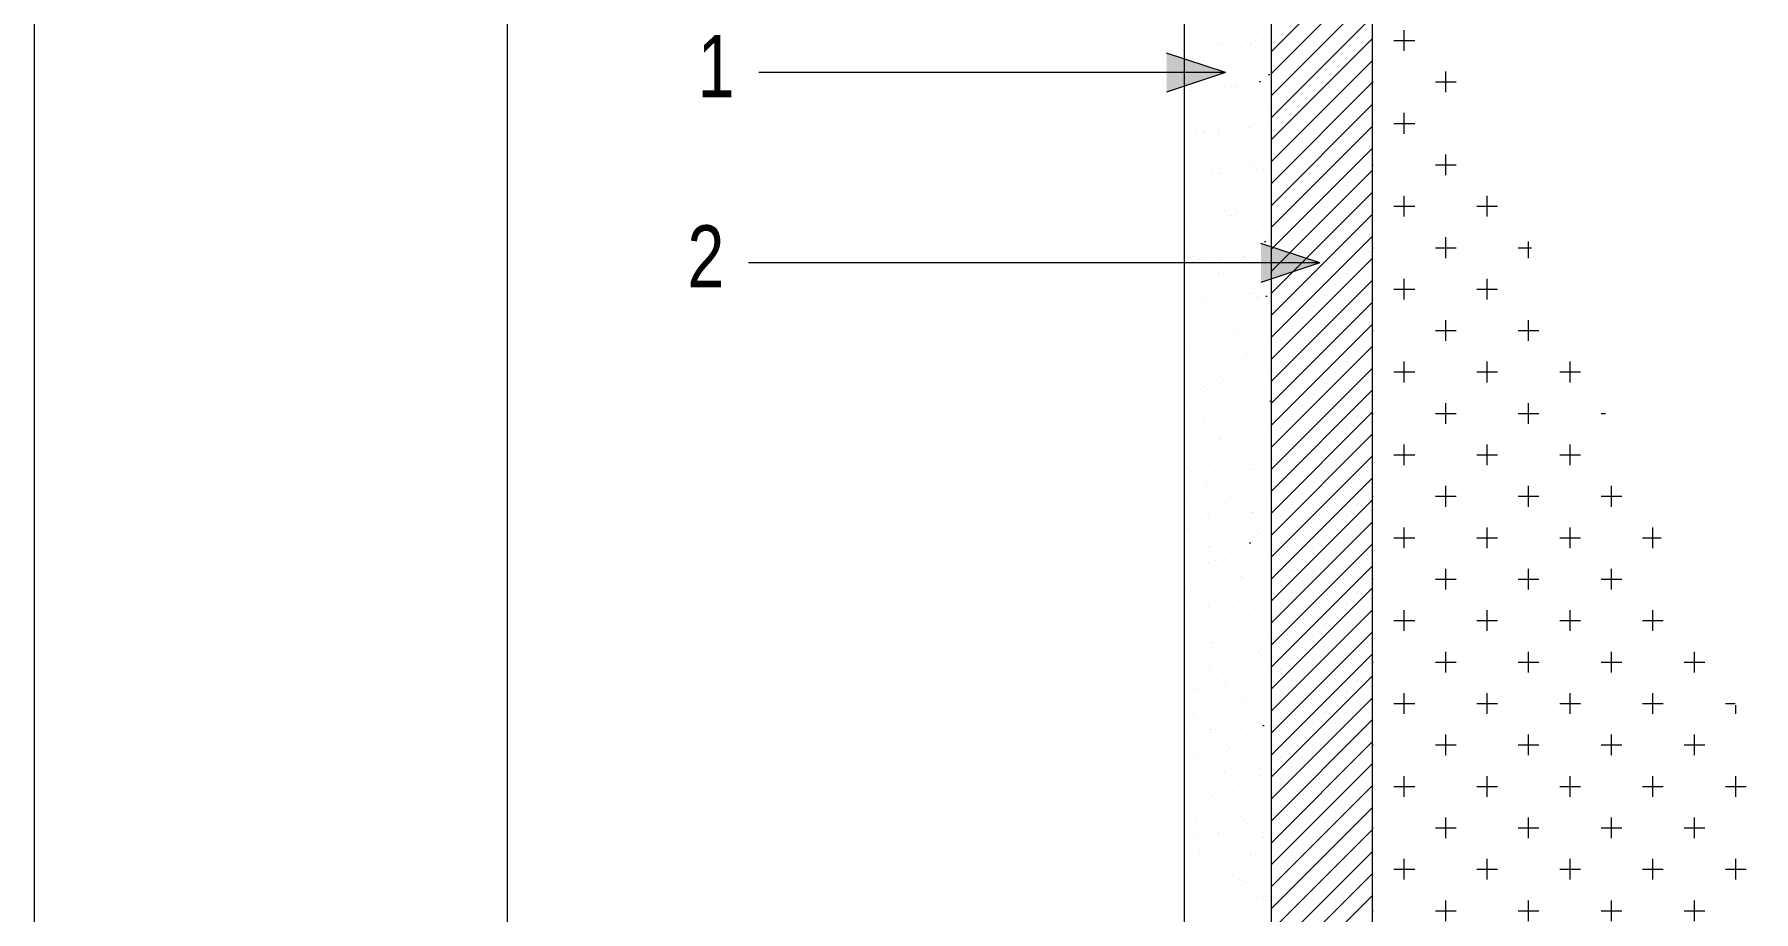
# Model space of a CAD drawing. Header units: millimetres. Extents: x -25043 to 36072, y 3768 to 12000.
# Drawn here: x -22938 to -22051, y 7829 to 8281 of the extents above; entities that cross this region are included whole.
import ezdxf

# ---------------------------------------------------------------- set-up
doc = ezdxf.new("R2010")
doc.units = ezdxf.units.MM
doc.linetypes.add('DASHED', pattern=[19.05, 12.7, -6.35])
doc.linetypes.add('SOLID_LINE', pattern=[0])
doc.layers.add('AHAT', color=4, linetype='Continuous', lineweight=30)
for name, color, linetype in [('KIRMIM', 1, 'Continuous'), ('MIMARI', 2, 'SOLID_LINE'), ('YAZI', 7, 'Continuous')]:
    doc.layers.add(name, color=color, linetype=linetype)
doc.styles.add('2', font='wturkce.shx', dxfattribs={"height": 0.2})

msp = doc.modelspace()

# ---------------------------------------------------------------- hatches: boundary and pattern name
at = {"layer": 'AHAT', "linetype": 'Continuous', "lineweight": 0}
h = msp.add_hatch(dxfattribs=at)
h.set_pattern_fill('AR-SAND,_I', color=256, scale=42.740062, style=2)
h.set_pattern_definition([(37.5, (-56300.54, -6178.69), (-2.69234, 82.35257), [0, -64.9649, 0, -72.6581, 0, -69.4526]), (7.5, (-56300.54, -6178.69), (75.64037, 120.6187), [0, -35.04685, 0, -58.55389, 0, -22.43853]), (327.5, (-56353.11, -6178.69), (133.09862, 0.24187), [0, -21.37003, 0, -76.93211, 0, -100.43915]), (317.5, (-56353.11, -6178.69), (128.48204, 37.5119), [0, -10.68502, 0, -50.43327, 0, -57.69908])])
edge = h.paths.add_edge_path()
edge.add_line((-22344.83, 7418.75), (-22300.08, 7418.75))
edge.add_line((-22388.64, 7469.88), (-22388.64, 7418.75))
edge.add_line((-22388.64, 7469.88), (-22344.83, 7469.88))
edge.add_line((-22344.83, 8387.24), (-22300.08, 8387.24))
edge.add_line((-22388.64, 7418.75), (-22344.83, 7418.75))
edge.add_line((-22344.83, 8387.24), (-22344.83, 7418.75))
edge.add_line((-22300.08, 8387.24), (-22300.08, 7419.95))
at = {"layer": 'KIRMIM', "linetype": 'Continuous', "lineweight": 0}
h = msp.add_hatch(dxfattribs=at)
h.set_pattern_fill('CROSS,_I', color=256, scale=85.480124, style=2)
h.set_pattern_definition([(0, (-56300.538, -6210.983), (21.370031, 21.370031), [10.685016, -32.055047]), (90, (-56295.195, -6216.326), (-21.370031, 21.370031), [10.685016, -32.055047])])
edge = h.paths.add_edge_path()
edge.add_line((-21826.38, 8354.94), (-21826.38, 7411.45))
edge.add_line((-22247.96, 8354.94), (-22247.96, 7387.66))
at = {"layer": 'MIMARI', "linetype": 'Continuous', "lineweight": 0}
for points in [[(-22353.92, 8271.43), (-22353.92, 8251.24), (-22323.62, 8261.33)], [(-22305.27, 8173.3), (-22305.27, 8153.12), (-22274.98, 8163.21)]]:
    msp.add_hatch(color=256, dxfattribs=at).paths.add_polyline_path(points)

# ---------------------------------------------------------------- linework, layer by layer
at = {"lineweight": 0}
msp.add_lwpolyline([(-22937.77, 12000.46), (-13102.84, 12000.46), (-13102.84, 4743.1), (-22937.77, 4743.1)], close=True, dxfattribs=at)
at = {"layer": 'KIRMIM', "linetype": 'DASHED', "lineweight": 0, "ltscale": 100}
for p, q in [((-22344.83, 8342.01), (-22344.83, 7418.75)), ((-22300.08, 8342.01), (-22300.08, 7419.95))]:
    msp.add_line(p, q, dxfattribs=at)
at = {"layer": 'MIMARI', "linetype": 'DASHED', "lineweight": 0, "ltscale": 100}
msp.add_line((-22247.96, 8342.01), (-22247.96, 7419.95), dxfattribs=at)
at = {"layer": 'MIMARI', "linetype": 'Continuous', "lineweight": 0}
for p, q in [((-22300.08, 8272.05), (-22247.96, 8324.17)), ((-22300.08, 8260.72), (-22247.96, 8312.84)), ((-22300.08, 8249.39), (-22247.96, 8301.5)), ((-22300.08, 8238.05), (-22247.96, 8290.17)), ((-22340.63, 8280.57), (-22340.63, 8280.57)), ((-22342.85, 8273.5), (-22342.85, 8273.5)), ((-22331.24, 8275.03), (-22331.24, 8275.03)), ((-22328.56, 8272.94), (-22328.56, 8272.94)), ((-22326.79, 8275.61), (-22326.79, 8275.61)), ((-22325.06, 8275.73), (-22325.06, 8275.73)), ((-22321.46, 8273.43), (-22321.46, 8273.43)), ((-22319.84, 8276.53), (-22319.84, 8276.53)), ((-22312.37, 8277.94), (-22312.37, 8277.94)), ((-22310.79, 8276.5), (-22310.79, 8276.5)), ((-22308.23, 8278.06), (-22308.23, 8278.06)), ((-22306.69, 8272.84), (-22306.69, 8272.84)), ((-22303.78, 8278.64), (-22303.78, 8278.64)), ((-22300.08, 8226.72), (-22247.96, 8278.84)), ((-22289.69, 8276.77), (-22289.69, 8276.77)), ((-22278.36, 8276.77), (-22278.36, 8276.77)), ((-22267.03, 8276.77), (-22267.03, 8276.77)), ((-22255.69, 8276.77), (-22255.69, 8276.77)), ((-22323.62, 8261.33), (-22353.92, 8271.43)), ((-22340.09, 8264.1), (-22340.09, 8264.1)), ((-22338.06, 8270.44), (-22338.06, 8270.44)), ((-22336.49, 8269), (-22336.49, 8269)), ((-22335.1, 8265.11), (-22335.1, 8265.11)), ((-22317, 8264.93), (-22317, 8264.93)), ((-22308.48, 8265.16), (-22308.48, 8265.16)), ((-22303.36, 8269.69), (-22303.36, 8269.69)), ((-22300.08, 8215.39), (-22247.96, 8267.5)), ((-22295.36, 8271.1), (-22295.36, 8271.1)), ((-22289.69, 8265.44), (-22289.69, 8265.44)), ((-22284.03, 8271.1), (-22284.03, 8271.1)), ((-22278.36, 8265.44), (-22278.36, 8265.44)), ((-22272.69, 8271.1), (-22272.69, 8271.1)), ((-22267.03, 8265.44), (-22267.03, 8265.44)), ((-22261.36, 8271.1), (-22261.36, 8271.1)), ((-22255.69, 8265.44), (-22255.69, 8265.44)), ((-22250.03, 8271.1), (-22250.03, 8271.1)), ((-22323.62, 8261.33), (-22564.19, 8261.33)), ((-22323.62, 8261.33), (-22353.92, 8251.24)), ((-22344.78, 8254.27), (-22344.78, 8254.27)), ((-22329.05, 8262.18), (-22329.05, 8262.18)), ((-22328.02, 8256.47), (-22328.02, 8256.47)), ((-22323.36, 8253.93), (-22323.36, 8253.93)), ((-22320.54, 8254.39), (-22320.54, 8254.39)), ((-22318.91, 8254.52), (-22318.91, 8254.52)), ((-22318.16, 8254.32), (-22318.16, 8254.32)), ((-22311.96, 8255.43), (-22311.96, 8255.43)), ((-22306.16, 8256.37), (-22306.16, 8256.37)), ((-22300.35, 8256.96), (-22300.35, 8256.96)), ((-22300.08, 8204.06), (-22247.96, 8256.17)), ((-22295.36, 8259.77), (-22295.36, 8259.77)), ((-22289.69, 8254.1), (-22289.69, 8254.1)), ((-22284.03, 8259.77), (-22284.03, 8259.77)), ((-22278.36, 8254.1), (-22278.36, 8254.1)), ((-22272.69, 8259.77), (-22272.69, 8259.77)), ((-22267.03, 8254.1), (-22267.03, 8254.1)), ((-22261.36, 8259.77), (-22261.36, 8259.77)), ((-22255.69, 8254.1), (-22255.69, 8254.1)), ((-22250.03, 8259.77), (-22250.03, 8259.77)), ((-22344.66, 8245.44), (-22344.66, 8245.44)), ((-22341.92, 8251.49), (-22341.92, 8251.49)), ((-22341.18, 8251.98), (-22341.18, 8251.98)), ((-22339.55, 8247.63), (-22339.55, 8247.63)), ((-22334.97, 8252.4), (-22334.97, 8252.4)), ((-22318.97, 8252.94), (-22318.97, 8252.94)), ((-22316.46, 8248.46), (-22316.46, 8248.46)), ((-22314.56, 8252.02), (-22314.56, 8252.02)), ((-22311.53, 8246.13), (-22311.53, 8246.13)), ((-22295.36, 8248.44), (-22295.36, 8248.44)), ((-22284.03, 8248.44), (-22284.03, 8248.44)), ((-22272.69, 8248.44), (-22272.69, 8248.44)), ((-22261.36, 8248.44), (-22261.36, 8248.44)), ((-22250.03, 8248.44), (-22250.03, 8248.44)), ((-22337.23, 8238.63), (-22337.23, 8238.63)), ((-22328.2, 8243.71), (-22328.2, 8243.71)), ((-22327.48, 8240), (-22327.48, 8240)), ((-22305.62, 8239.9), (-22305.62, 8239.9)), ((-22303.02, 8238.33), (-22303.02, 8238.33)), ((-22301.58, 8243.76), (-22301.58, 8243.76)), ((-22301.45, 8236.89), (-22301.45, 8236.89)), ((-22300.08, 8192.72), (-22247.96, 8244.84)), ((-22295.36, 8237.1), (-22295.36, 8237.1)), ((-22289.69, 8242.77), (-22289.69, 8242.77)), ((-22284.03, 8237.1), (-22284.03, 8237.1)), ((-22278.36, 8242.77), (-22278.36, 8242.77)), ((-22272.69, 8237.1), (-22272.69, 8237.1)), ((-22267.03, 8242.77), (-22267.03, 8242.77)), ((-22261.36, 8237.1), (-22261.36, 8237.1)), ((-22255.69, 8242.77), (-22255.69, 8242.77)), ((-22250.03, 8237.1), (-22250.03, 8237.1)), ((-22339.01, 8231.16), (-22339.01, 8231.16)), ((-22338.49, 8229.81), (-22338.49, 8229.81)), ((-22337.88, 8232.87), (-22337.88, 8232.87)), ((-22334.27, 8230.57), (-22334.27, 8230.57)), ((-22334.04, 8230.39), (-22334.04, 8230.39)), ((-22328.72, 8230.83), (-22328.72, 8230.83)), ((-22327.14, 8229.39), (-22327.14, 8229.39)), ((-22327.09, 8231.31), (-22327.09, 8231.31)), ((-22315.93, 8231.99), (-22315.93, 8231.99)), ((-22315.48, 8232.84), (-22315.48, 8232.84)), ((-22311.26, 8232.92), (-22311.26, 8232.92)), ((-22311.03, 8233.42), (-22311.03, 8233.42)), ((-22307.65, 8230.62), (-22307.65, 8230.62)), ((-22304.08, 8234.34), (-22304.08, 8234.34)), ((-22300.08, 8181.39), (-22247.96, 8233.51)), ((-22289.69, 8231.44), (-22289.69, 8231.44)), ((-22278.36, 8231.44), (-22278.36, 8231.44)), ((-22267.03, 8231.44), (-22267.03, 8231.44)), ((-22255.69, 8231.44), (-22255.69, 8231.44)), ((-22326.95, 8223.53), (-22326.95, 8223.53)), ((-22321.3, 8222.3), (-22321.3, 8222.3)), ((-22319.71, 8222.57), (-22319.71, 8222.57)), ((-22305.08, 8223.43), (-22305.08, 8223.43)), ((-22300.08, 8170.06), (-22247.96, 8222.17)), ((-22295.36, 8225.77), (-22295.36, 8225.77)), ((-22289.69, 8220.1), (-22289.69, 8220.1)), ((-22284.03, 8225.77), (-22284.03, 8225.77)), ((-22278.36, 8220.1), (-22278.36, 8220.1)), ((-22272.69, 8225.77), (-22272.69, 8225.77)), ((-22267.03, 8220.1), (-22267.03, 8220.1)), ((-22261.36, 8225.77), (-22261.36, 8225.77)), ((-22255.69, 8220.1), (-22255.69, 8220.1)), ((-22250.03, 8225.77), (-22250.03, 8225.77)), ((-22338.47, 8214.69), (-22338.47, 8214.69)), ((-22330.97, 8211.46), (-22330.97, 8211.46)), ((-22319.21, 8210.21), (-22319.21, 8210.21)), ((-22315.39, 8215.52), (-22315.39, 8215.52)), ((-22311.2, 8214.78), (-22311.2, 8214.78)), ((-22309.62, 8213.33), (-22309.62, 8213.33)), ((-22307.6, 8211.74), (-22307.6, 8211.74)), ((-22304.35, 8211.51), (-22304.35, 8211.51)), ((-22303.15, 8212.33), (-22303.15, 8212.33)), ((-22300.08, 8158.72), (-22247.96, 8210.84)), ((-22295.36, 8214.44), (-22295.36, 8214.44)), ((-22284.03, 8214.44), (-22284.03, 8214.44)), ((-22272.69, 8214.44), (-22272.69, 8214.44)), ((-22261.36, 8214.44), (-22261.36, 8214.44)), ((-22250.03, 8214.44), (-22250.03, 8214.44)), ((-22342.22, 8207.18), (-22342.22, 8207.18)), ((-22341.01, 8200.85), (-22341.01, 8200.85)), ((-22336.9, 8207.27), (-22336.9, 8207.27)), ((-22335.32, 8205.83), (-22335.32, 8205.83)), ((-22330.61, 8208.71), (-22330.61, 8208.71)), ((-22327.37, 8209.17), (-22327.37, 8209.17)), ((-22326.41, 8207.06), (-22326.41, 8207.06)), ((-22326.16, 8209.3), (-22326.16, 8209.3)), ((-22314.39, 8200.9), (-22314.39, 8200.9)), ((-22304.54, 8206.96), (-22304.54, 8206.96)), ((-22302.19, 8206.52), (-22302.19, 8206.52)), ((-22300.75, 8209.21), (-22300.75, 8209.21)), ((-22295.36, 8203.1), (-22295.36, 8203.1)), ((-22289.69, 8208.77), (-22289.69, 8208.77)), ((-22284.03, 8203.1), (-22284.03, 8203.1)), ((-22278.36, 8208.77), (-22278.36, 8208.77)), ((-22272.69, 8203.1), (-22272.69, 8203.1)), ((-22267.03, 8208.77), (-22267.03, 8208.77)), ((-22261.36, 8203.1), (-22261.36, 8203.1)), ((-22255.69, 8208.77), (-22255.69, 8208.77)), ((-22250.03, 8203.1), (-22250.03, 8203.1)), ((-22337.94, 8198.22), (-22337.94, 8198.22)), ((-22327.88, 8199.02), (-22327.88, 8199.02)), ((-22314.85, 8199.05), (-22314.85, 8199.05)), ((-22300.08, 8147.39), (-22247.96, 8199.51)), ((-22295.36, 8191.77), (-22295.36, 8191.77)), ((-22289.69, 8197.44), (-22289.69, 8197.44)), ((-22284.03, 8191.77), (-22284.03, 8191.77)), ((-22278.36, 8197.44), (-22278.36, 8197.44)), ((-22272.69, 8191.77), (-22272.69, 8191.77)), ((-22267.03, 8197.44), (-22267.03, 8197.44)), ((-22261.36, 8191.77), (-22261.36, 8191.77)), ((-22255.69, 8197.44), (-22255.69, 8197.44)), ((-22250.03, 8191.77), (-22250.03, 8191.77)), ((-22341.29, 8185.18), (-22341.29, 8185.18)), ((-22334.34, 8186.09), (-22334.34, 8186.09)), ((-22325.87, 8190.59), (-22325.87, 8190.59)), ((-22324.07, 8190.06), (-22324.07, 8190.06)), ((-22322.73, 8187.62), (-22322.73, 8187.62)), ((-22320.46, 8187.76), (-22320.46, 8187.76)), ((-22319.38, 8191.22), (-22319.38, 8191.22)), ((-22318.28, 8188.2), (-22318.28, 8188.2)), ((-22317.8, 8189.78), (-22317.8, 8189.78)), ((-22311.33, 8189.12), (-22311.33, 8189.12)), ((-22310.36, 8182.96), (-22310.36, 8182.96)), ((-22304, 8190.49), (-22304, 8190.49)), ((-22300.08, 8136.06), (-22247.96, 8188.17)), ((-22289.69, 8186.1), (-22289.69, 8186.1)), ((-22278.36, 8186.1), (-22278.36, 8186.1)), ((-22267.03, 8186.1), (-22267.03, 8186.1)), ((-22255.69, 8186.1), (-22255.69, 8186.1)), ((-22343.5, 8182.27), (-22343.5, 8182.27)), ((-22337.4, 8181.74), (-22337.4, 8181.74)), ((-22336.06, 8175.46), (-22336.06, 8175.46)), ((-22334.11, 8179.45), (-22334.11, 8179.45)), ((-22325.33, 8174.12), (-22325.33, 8174.12)), ((-22314.31, 8182.58), (-22314.31, 8182.58)), ((-22307.49, 8179.49), (-22307.49, 8179.49)), ((-22303.46, 8174.02), (-22303.46, 8174.02)), ((-22301.86, 8175.17), (-22301.86, 8175.17)), ((-22300.08, 8124.72), (-22247.96, 8176.84)), ((-22295.36, 8180.44), (-22295.36, 8180.44)), ((-22289.69, 8174.77), (-22289.69, 8174.77)), ((-22284.03, 8180.44), (-22284.03, 8180.44)), ((-22278.36, 8174.77), (-22278.36, 8174.77)), ((-22272.69, 8180.44), (-22272.69, 8180.44)), ((-22267.03, 8174.77), (-22267.03, 8174.77)), ((-22261.36, 8180.44), (-22261.36, 8180.44)), ((-22255.69, 8174.77), (-22255.69, 8174.77)), ((-22250.03, 8180.44), (-22250.03, 8180.44)), ((-22343.79, 8168.6), (-22343.79, 8168.6)), ((-22340.18, 8166.31), (-22340.18, 8166.31)), ((-22336.86, 8165.27), (-22336.86, 8165.27)), ((-22327.55, 8167.66), (-22327.55, 8167.66)), ((-22325.98, 8166.22), (-22325.98, 8166.22)), ((-22317.17, 8168.65), (-22317.17, 8168.65)), ((-22314.85, 8166.52), (-22314.85, 8166.52)), ((-22313.77, 8166.11), (-22313.77, 8166.11)), ((-22313.56, 8166.36), (-22313.56, 8166.36)), ((-22310.4, 8167.11), (-22310.4, 8167.11)), ((-22274.98, 8163.21), (-22305.27, 8173.3)), ((-22303.45, 8168.03), (-22303.45, 8168.03)), ((-22300.28, 8173.72), (-22300.28, 8173.72)), ((-22300.08, 8113.39), (-22247.96, 8165.51)), ((-22295.36, 8169.1), (-22295.36, 8169.1)), ((-22284.03, 8169.1), (-22284.03, 8169.1)), ((-22272.69, 8169.1), (-22272.69, 8169.1)), ((-22261.36, 8169.1), (-22261.36, 8169.1)), ((-22250.03, 8169.1), (-22250.03, 8169.1)), ((-22274.98, 8163.21), (-22569.5, 8163.21)), ((-22337.86, 8163.5), (-22337.86, 8163.5)), ((-22333.41, 8164.08), (-22333.41, 8164.08)), ((-22327.2, 8158.04), (-22327.2, 8158.04)), ((-22326.46, 8165), (-22326.46, 8165)), ((-22324.79, 8157.65), (-22324.79, 8157.65)), ((-22318.54, 8159.41), (-22318.54, 8159.41)), ((-22274.98, 8163.21), (-22305.27, 8153.12)), ((-22302.93, 8157.55), (-22302.93, 8157.55)), ((-22300.58, 8158.09), (-22300.58, 8158.09)), ((-22295.36, 8157.77), (-22295.36, 8157.77)), ((-22289.69, 8163.44), (-22289.69, 8163.44)), ((-22284.03, 8157.77), (-22284.03, 8157.77)), ((-22278.36, 8163.44), (-22278.36, 8163.44)), ((-22272.69, 8157.77), (-22272.69, 8157.77)), ((-22267.03, 8163.44), (-22267.03, 8163.44)), ((-22261.36, 8157.77), (-22261.36, 8157.77)), ((-22255.69, 8163.44), (-22255.69, 8163.44)), ((-22250.03, 8157.77), (-22250.03, 8157.77)), ((-22344.24, 8151.9), (-22344.24, 8151.9)), ((-22336.32, 8148.8), (-22336.32, 8148.8)), ((-22313.23, 8149.64), (-22313.23, 8149.64)), ((-22310.03, 8151.61), (-22310.03, 8151.61)), ((-22308.46, 8150.17), (-22308.46, 8150.17)), ((-22300.08, 8102.06), (-22247.96, 8154.17)), ((-22289.69, 8152.1), (-22289.69, 8152.1)), ((-22278.36, 8152.1), (-22278.36, 8152.1)), ((-22267.03, 8152.1), (-22267.03, 8152.1)), ((-22255.69, 8152.1), (-22255.69, 8152.1)), ((-22341.59, 8140.87), (-22341.59, 8140.87)), ((-22336.88, 8147.2), (-22336.88, 8147.2)), ((-22335.73, 8144.11), (-22335.73, 8144.11)), ((-22334.15, 8142.66), (-22334.15, 8142.66)), ((-22333.28, 8144.9), (-22333.28, 8144.9)), ((-22329.97, 8142.4), (-22329.97, 8142.4)), ((-22325.53, 8142.99), (-22325.53, 8142.99)), ((-22324.25, 8141.18), (-22324.25, 8141.18)), ((-22318.58, 8143.9), (-22318.58, 8143.9)), ((-22310.26, 8147.25), (-22310.26, 8147.25)), ((-22306.97, 8145.43), (-22306.97, 8145.43)), ((-22306.66, 8144.95), (-22306.66, 8144.95)), ((-22302.52, 8146.02), (-22302.52, 8146.02)), ((-22302.39, 8141.07), (-22302.39, 8141.07)), ((-22301.02, 8143.35), (-22301.02, 8143.35)), ((-22300.08, 8090.72), (-22247.96, 8142.84)), ((-22295.36, 8146.44), (-22295.36, 8146.44)), ((-22289.69, 8140.77), (-22289.69, 8140.77)), ((-22284.03, 8146.44), (-22284.03, 8146.44)), ((-22278.36, 8140.77), (-22278.36, 8140.77)), ((-22272.69, 8146.44), (-22272.69, 8146.44)), ((-22267.03, 8140.77), (-22267.03, 8140.77)), ((-22261.36, 8146.44), (-22261.36, 8146.44)), ((-22255.69, 8140.77), (-22255.69, 8140.77)), ((-22250.03, 8146.44), (-22250.03, 8146.44)), ((-22335.78, 8132.33), (-22335.78, 8132.33)), ((-22326.72, 8135.85), (-22326.72, 8135.85)), ((-22320.3, 8136.64), (-22320.3, 8136.64)), ((-22312.69, 8133.16), (-22312.69, 8133.16)), ((-22300.08, 8079.39), (-22247.96, 8131.51)), ((-22295.36, 8135.11), (-22295.36, 8135.11)), ((-22284.03, 8135.11), (-22284.03, 8135.11)), ((-22272.69, 8135.11), (-22272.69, 8135.11)), ((-22261.36, 8135.11), (-22261.36, 8135.11)), ((-22250.03, 8135.11), (-22250.03, 8135.11)), ((-22329.98, 8125.79), (-22329.98, 8125.79)), ((-22326.37, 8123.5), (-22326.37, 8123.5)), ((-22323.71, 8124.71), (-22323.71, 8124.71)), ((-22322.09, 8121.31), (-22322.09, 8121.31)), ((-22318.21, 8128.05), (-22318.21, 8128.05)), ((-22317.64, 8121.89), (-22317.64, 8121.89)), ((-22316.63, 8126.61), (-22316.63, 8126.61)), ((-22310.69, 8122.81), (-22310.69, 8122.81)), ((-22303.36, 8125.84), (-22303.36, 8125.84)), ((-22301.85, 8124.6), (-22301.85, 8124.6)), ((-22295.36, 8123.77), (-22295.36, 8123.77)), ((-22289.69, 8129.44), (-22289.69, 8129.44)), ((-22284.03, 8123.77), (-22284.03, 8123.77)), ((-22278.36, 8129.44), (-22278.36, 8129.44)), ((-22272.69, 8123.77), (-22272.69, 8123.77)), ((-22267.03, 8129.44), (-22267.03, 8129.44)), ((-22261.36, 8123.77), (-22261.36, 8123.77)), ((-22255.69, 8129.44), (-22255.69, 8129.44)), ((-22250.03, 8123.77), (-22250.03, 8123.77)), ((-22343.9, 8120.55), (-22343.9, 8120.55)), ((-22342.33, 8119.11), (-22342.33, 8119.11)), ((-22340.65, 8118.86), (-22340.65, 8118.86)), ((-22340.02, 8115.18), (-22340.02, 8115.18)), ((-22335.24, 8115.86), (-22335.24, 8115.86)), ((-22334.89, 8112.29), (-22334.89, 8112.29)), ((-22333.7, 8119.78), (-22333.7, 8119.78)), ((-22313.4, 8115.23), (-22313.4, 8115.23)), ((-22312.16, 8116.69), (-22312.16, 8116.69)), ((-22309.2, 8119.79), (-22309.2, 8119.79)), ((-22300.69, 8112), (-22300.69, 8112)), ((-22300.08, 8068.06), (-22247.96, 8120.17)), ((-22295.36, 8112.44), (-22295.36, 8112.44)), ((-22289.69, 8118.11), (-22289.69, 8118.11)), ((-22284.03, 8112.44), (-22284.03, 8112.44)), ((-22278.36, 8118.11), (-22278.36, 8118.11)), ((-22272.69, 8112.44), (-22272.69, 8112.44)), ((-22267.03, 8118.11), (-22267.03, 8118.11)), ((-22261.36, 8112.44), (-22261.36, 8112.44)), ((-22255.69, 8118.11), (-22255.69, 8118.11)), ((-22250.03, 8112.44), (-22250.03, 8112.44)), ((-22326.38, 8104.5), (-22326.38, 8104.5)), ((-22323.18, 8108.24), (-22323.18, 8108.24)), ((-22323.07, 8104.39), (-22323.07, 8104.39)), ((-22301.31, 8108.13), (-22301.31, 8108.13)), ((-22300.08, 8056.72), (-22247.96, 8108.84)), ((-22289.69, 8106.77), (-22289.69, 8106.77)), ((-22278.36, 8106.77), (-22278.36, 8106.77)), ((-22267.03, 8106.77), (-22267.03, 8106.77)), ((-22255.69, 8106.77), (-22255.69, 8106.77)), ((-22337.22, 8097.18), (-22337.22, 8097.18)), ((-22334.71, 8099.39), (-22334.71, 8099.39)), ((-22332.77, 8097.77), (-22332.77, 8097.77)), ((-22325.82, 8098.68), (-22325.82, 8098.68)), ((-22324.81, 8103.05), (-22324.81, 8103.05)), ((-22319.47, 8102.09), (-22319.47, 8102.09)), ((-22317.37, 8096.24), (-22317.37, 8096.24)), ((-22314.21, 8100.21), (-22314.21, 8100.21)), ((-22311.62, 8100.22), (-22311.62, 8100.22)), ((-22309.76, 8100.8), (-22309.76, 8100.8)), ((-22302.81, 8101.71), (-22302.81, 8101.71)), ((-22300.08, 8045.39), (-22247.96, 8097.51)), ((-22295.36, 8101.11), (-22295.36, 8101.11)), ((-22289.69, 8095.44), (-22289.69, 8095.44)), ((-22284.03, 8101.11), (-22284.03, 8101.11)), ((-22278.36, 8095.44), (-22278.36, 8095.44)), ((-22272.69, 8101.11), (-22272.69, 8101.11)), ((-22267.03, 8095.44), (-22267.03, 8095.44)), ((-22261.36, 8101.11), (-22261.36, 8101.11)), ((-22255.69, 8095.44), (-22255.69, 8095.44)), ((-22250.03, 8101.11), (-22250.03, 8101.11)), ((-22343.07, 8088.73), (-22343.07, 8088.73)), ((-22333.11, 8093.78), (-22333.11, 8093.78)), ((-22322.64, 8091.77), (-22322.64, 8091.77)), ((-22308.86, 8088.44), (-22308.86, 8088.44)), ((-22307.29, 8087), (-22307.29, 8087)), ((-22306.49, 8093.83), (-22306.49, 8093.83)), ((-22300.77, 8091.66), (-22300.77, 8091.66)), ((-22300.08, 8034.06), (-22247.96, 8086.17)), ((-22295.36, 8089.77), (-22295.36, 8089.77)), ((-22284.03, 8089.77), (-22284.03, 8089.77)), ((-22272.69, 8089.77), (-22272.69, 8089.77)), ((-22261.36, 8089.77), (-22261.36, 8089.77)), ((-22250.03, 8089.77), (-22250.03, 8089.77)), ((-22342.79, 8082.94), (-22342.79, 8082.94)), ((-22339.19, 8080.64), (-22339.19, 8080.64)), ((-22334.56, 8080.94), (-22334.56, 8080.94)), ((-22334.17, 8082.92), (-22334.17, 8082.92)), ((-22332.98, 8079.5), (-22332.98, 8079.5)), ((-22324.89, 8076.67), (-22324.89, 8076.67)), ((-22317.94, 8077.59), (-22317.94, 8077.59)), ((-22316.17, 8082.98), (-22316.17, 8082.98)), ((-22312.57, 8080.69), (-22312.57, 8080.69)), ((-22311.08, 8083.75), (-22311.08, 8083.75)), ((-22306.33, 8079.12), (-22306.33, 8079.12)), ((-22301.88, 8079.7), (-22301.88, 8079.7)), ((-22295.36, 8078.44), (-22295.36, 8078.44)), ((-22289.69, 8084.11), (-22289.69, 8084.11)), ((-22284.03, 8078.44), (-22284.03, 8078.44)), ((-22278.36, 8084.11), (-22278.36, 8084.11)), ((-22272.69, 8078.44), (-22272.69, 8078.44)), ((-22267.03, 8084.11), (-22267.03, 8084.11)), ((-22261.36, 8078.44), (-22261.36, 8078.44)), ((-22255.69, 8084.11), (-22255.69, 8084.11)), ((-22250.03, 8078.44), (-22250.03, 8078.44)), ((-22344.47, 8075.01), (-22344.47, 8075.01)), ((-22340.95, 8074.56), (-22340.95, 8074.56)), ((-22329.34, 8076.09), (-22329.34, 8076.09)), ((-22326.21, 8072.37), (-22326.21, 8072.37)), ((-22325.55, 8072.68), (-22325.55, 8072.68)), ((-22322.1, 8075.3), (-22322.1, 8075.3)), ((-22300.23, 8075.19), (-22300.23, 8075.19)), ((-22300.08, 8022.72), (-22247.96, 8074.84)), ((-22289.69, 8072.77), (-22289.69, 8072.77)), ((-22278.36, 8072.77), (-22278.36, 8072.77)), ((-22267.03, 8072.77), (-22267.03, 8072.77)), ((-22255.69, 8072.77), (-22255.69, 8072.77)), ((-22335.89, 8061.53), (-22335.89, 8061.53)), ((-22333.63, 8066.45), (-22333.63, 8066.45)), ((-22332.28, 8059.23), (-22332.28, 8059.23)), ((-22321.56, 8058.83), (-22321.56, 8058.83)), ((-22317.04, 8064.88), (-22317.04, 8064.88)), ((-22315.46, 8063.44), (-22315.46, 8063.44)), ((-22310.54, 8067.28), (-22310.54, 8067.28)), ((-22309.27, 8061.58), (-22309.27, 8061.58)), ((-22305.66, 8059.28), (-22305.66, 8059.28)), ((-22300.08, 8011.39), (-22247.96, 8063.51)), ((-22295.36, 8067.11), (-22295.36, 8067.11)), ((-22289.69, 8061.44), (-22289.69, 8061.44)), ((-22284.03, 8067.11), (-22284.03, 8067.11)), ((-22278.36, 8061.44), (-22278.36, 8061.44)), ((-22272.69, 8067.11), (-22272.69, 8067.11)), ((-22267.03, 8061.44), (-22267.03, 8061.44)), ((-22261.36, 8067.11), (-22261.36, 8067.11)), ((-22255.69, 8061.44), (-22255.69, 8061.44)), ((-22250.03, 8067.11), (-22250.03, 8067.11)), ((-22344.47, 8051.96), (-22344.47, 8051.96)), ((-22343.94, 8058.54), (-22343.94, 8058.54)), ((-22342.74, 8057.38), (-22342.74, 8057.38)), ((-22341.16, 8055.94), (-22341.16, 8055.94)), ((-22340.02, 8052.55), (-22340.02, 8052.55)), ((-22333.09, 8049.98), (-22333.09, 8049.98)), ((-22333.07, 8053.46), (-22333.07, 8053.46)), ((-22321.46, 8054.99), (-22321.46, 8054.99)), ((-22319.31, 8050.97), (-22319.31, 8050.97)), ((-22317.01, 8055.58), (-22317.01, 8055.58)), ((-22310.06, 8056.49), (-22310.06, 8056.49)), ((-22310, 8050.81), (-22310, 8050.81)), ((-22308.03, 8056.63), (-22308.03, 8056.63)), ((-22300.08, 8000.06), (-22247.96, 8052.17)), ((-22295.36, 8055.77), (-22295.36, 8055.77)), ((-22289.69, 8050.11), (-22289.69, 8050.11)), ((-22284.03, 8055.77), (-22284.03, 8055.77)), ((-22278.36, 8050.11), (-22278.36, 8050.11)), ((-22272.69, 8055.77), (-22272.69, 8055.77)), ((-22267.03, 8050.11), (-22267.03, 8050.11)), ((-22261.36, 8055.77), (-22261.36, 8055.77)), ((-22255.69, 8050.11), (-22255.69, 8050.11)), ((-22250.03, 8055.77), (-22250.03, 8055.77)), ((-22343.4, 8042.07), (-22343.4, 8042.07)), ((-22333.72, 8049.12), (-22333.72, 8049.12)), ((-22325.22, 8041.33), (-22325.22, 8041.33)), ((-22321.02, 8042.36), (-22321.02, 8042.36)), ((-22295.36, 8044.44), (-22295.36, 8044.44)), ((-22284.03, 8044.44), (-22284.03, 8044.44)), ((-22272.69, 8044.44), (-22272.69, 8044.44)), ((-22261.36, 8044.44), (-22261.36, 8044.44)), ((-22250.03, 8044.44), (-22250.03, 8044.44)), ((-22332.55, 8033.51), (-22332.55, 8033.51)), ((-22328.98, 8040.12), (-22328.98, 8040.12)), ((-22325.38, 8037.83), (-22325.38, 8037.83)), ((-22325.19, 8032.37), (-22325.19, 8032.37)), ((-22323.64, 8039.88), (-22323.64, 8039.88)), ((-22316.2, 8033.07), (-22316.2, 8033.07)), ((-22313.58, 8033.9), (-22313.58, 8033.9)), ((-22309.46, 8034.34), (-22309.46, 8034.34)), ((-22309.13, 8034.48), (-22309.13, 8034.48)), ((-22302.36, 8040.17), (-22302.36, 8040.17)), ((-22302.18, 8035.4), (-22302.18, 8035.4)), ((-22300.08, 7988.73), (-22247.96, 8040.84)), ((-22295.36, 8033.11), (-22295.36, 8033.11)), ((-22289.69, 8038.77), (-22289.69, 8038.77)), ((-22284.03, 8033.11), (-22284.03, 8033.11)), ((-22278.36, 8038.77), (-22278.36, 8038.77)), ((-22272.69, 8033.11), (-22272.69, 8033.11)), ((-22267.03, 8038.77), (-22267.03, 8038.77)), ((-22261.36, 8033.11), (-22261.36, 8033.11)), ((-22255.69, 8038.77), (-22255.69, 8038.77)), ((-22250.03, 8033.11), (-22250.03, 8033.11)), ((-22342.86, 8025.6), (-22342.86, 8025.6)), ((-22341.9, 8025.57), (-22341.9, 8025.57)), ((-22339.02, 8029.51), (-22339.02, 8029.51)), ((-22336.59, 8030.87), (-22336.59, 8030.87)), ((-22332.14, 8031.46), (-22332.14, 8031.46)), ((-22320.48, 8025.89), (-22320.48, 8025.89)), ((-22312.4, 8029.56), (-22312.4, 8029.56)), ((-22307.7, 8025.27), (-22307.7, 8025.27)), ((-22306.12, 8023.83), (-22306.12, 8023.83)), ((-22300.08, 7977.39), (-22247.96, 8029.51)), ((-22289.69, 8027.44), (-22289.69, 8027.44)), ((-22278.36, 8027.44), (-22278.36, 8027.44)), ((-22267.03, 8027.44), (-22267.03, 8027.44)), ((-22255.69, 8027.44), (-22255.69, 8027.44)), ((-22333.39, 8017.77), (-22333.39, 8017.77)), ((-22332.01, 8017.04), (-22332.01, 8017.04)), ((-22331.82, 8016.33), (-22331.82, 8016.33)), ((-22322.08, 8018.72), (-22322.08, 8018.72)), ((-22318.48, 8016.42), (-22318.48, 8016.42)), ((-22308.93, 8017.87), (-22308.93, 8017.87)), ((-22300.08, 7966.06), (-22247.96, 8018.18)), ((-22295.36, 8021.77), (-22295.36, 8021.77)), ((-22289.69, 8016.11), (-22289.69, 8016.11)), ((-22284.03, 8021.77), (-22284.03, 8021.77)), ((-22278.36, 8016.11), (-22278.36, 8016.11)), ((-22272.69, 8021.77), (-22272.69, 8021.77)), ((-22267.03, 8016.11), (-22267.03, 8016.11)), ((-22261.36, 8021.77), (-22261.36, 8021.77)), ((-22255.69, 8016.11), (-22255.69, 8016.11)), ((-22250.03, 8021.77), (-22250.03, 8021.77)), ((-22342.32, 8009.13), (-22342.32, 8009.13)), ((-22340.32, 8008.25), (-22340.32, 8008.25)), ((-22332.12, 8008.11), (-22332.12, 8008.11)), ((-22328.71, 8009.78), (-22328.71, 8009.78)), ((-22324.38, 8009.51), (-22324.38, 8009.51)), ((-22324.26, 8010.36), (-22324.26, 8010.36)), ((-22319.95, 8009.42), (-22319.95, 8009.42)), ((-22317.31, 8011.28), (-22317.31, 8011.28)), ((-22305.7, 8012.8), (-22305.7, 8012.8)), ((-22305.5, 8008.16), (-22305.5, 8008.16)), ((-22301.25, 8013.39), (-22301.25, 8013.39)), ((-22300.08, 7954.73), (-22247.96, 8006.84)), ((-22295.36, 8010.44), (-22295.36, 8010.44)), ((-22284.03, 8010.44), (-22284.03, 8010.44)), ((-22272.69, 8010.44), (-22272.69, 8010.44)), ((-22261.36, 8010.44), (-22261.36, 8010.44)), ((-22250.03, 8010.44), (-22250.03, 8010.44)), ((-22341.8, 7997.27), (-22341.8, 7997.27)), ((-22331.47, 8000.57), (-22331.47, 8000.57)), ((-22315.87, 8001.72), (-22315.87, 8001.72)), ((-22315.18, 7997.31), (-22315.18, 7997.31)), ((-22314.3, 8000.27), (-22314.3, 8000.27)), ((-22308.39, 8001.4), (-22308.39, 8001.4)), ((-22295.36, 7999.11), (-22295.36, 7999.11)), ((-22289.69, 8004.77), (-22289.69, 8004.77)), ((-22284.03, 7999.11), (-22284.03, 7999.11)), ((-22278.36, 8004.77), (-22278.36, 8004.77)), ((-22272.69, 7999.11), (-22272.69, 7999.11)), ((-22267.03, 8004.77), (-22267.03, 8004.77)), ((-22261.36, 7999.11), (-22261.36, 7999.11)), ((-22255.69, 8004.77), (-22255.69, 8004.77)), ((-22250.03, 7999.11), (-22250.03, 7999.11)), ((-22341.78, 7992.66), (-22341.78, 7992.66)), ((-22341.57, 7994.21), (-22341.57, 7994.21)), ((-22339.99, 7992.77), (-22339.99, 7992.77)), ((-22338.19, 7994.97), (-22338.19, 7994.97)), ((-22320.82, 7988.68), (-22320.82, 7988.68)), ((-22319.41, 7992.94), (-22319.41, 7992.94)), ((-22316.38, 7989.27), (-22316.38, 7989.27)), ((-22311.57, 7995.02), (-22311.57, 7995.02)), ((-22309.43, 7990.18), (-22309.43, 7990.18)), ((-22306.86, 7993.46), (-22306.86, 7993.46)), ((-22300.08, 7943.39), (-22247.96, 7995.51)), ((-22289.69, 7993.44), (-22289.69, 7993.44)), ((-22278.36, 7993.44), (-22278.36, 7993.44)), ((-22267.03, 7993.44), (-22267.03, 7993.44)), ((-22255.69, 7993.44), (-22255.69, 7993.44)), ((-22343.83, 7985.65), (-22343.83, 7985.65)), ((-22339.38, 7986.24), (-22339.38, 7986.24)), ((-22332.56, 7985.96), (-22332.56, 7985.96)), ((-22332.44, 7987.15), (-22332.44, 7987.15)), ((-22330.94, 7984.1), (-22330.94, 7984.1)), ((-22325.21, 7986.7), (-22325.21, 7986.7)), ((-22307.85, 7984.93), (-22307.85, 7984.93)), ((-22300.08, 7932.06), (-22247.96, 7984.18)), ((-22295.36, 7987.77), (-22295.36, 7987.77)), ((-22289.69, 7982.11), (-22289.69, 7982.11)), ((-22284.03, 7987.77), (-22284.03, 7987.77)), ((-22278.36, 7982.11), (-22278.36, 7982.11)), ((-22272.69, 7987.77), (-22272.69, 7987.77)), ((-22267.03, 7982.11), (-22267.03, 7982.11)), ((-22261.36, 7987.77), (-22261.36, 7987.77)), ((-22255.69, 7982.11), (-22255.69, 7982.11)), ((-22250.03, 7987.77), (-22250.03, 7987.77)), ((-22341.24, 7976.19), (-22341.24, 7976.19)), ((-22334.89, 7975.86), (-22334.89, 7975.86)), ((-22331.29, 7973.56), (-22331.29, 7973.56)), ((-22324.05, 7978.16), (-22324.05, 7978.16)), ((-22322.47, 7976.72), (-22322.47, 7976.72)), ((-22318.87, 7976.47), (-22318.87, 7976.47)), ((-22308.27, 7975.91), (-22308.27, 7975.91)), ((-22304.67, 7973.61), (-22304.67, 7973.61)), ((-22300.08, 7920.73), (-22247.96, 7972.84)), ((-22295.36, 7976.44), (-22295.36, 7976.44)), ((-22289.69, 7970.77), (-22289.69, 7970.77)), ((-22284.03, 7976.44), (-22284.03, 7976.44)), ((-22278.36, 7970.77), (-22278.36, 7970.77)), ((-22272.69, 7976.44), (-22272.69, 7976.44)), ((-22267.03, 7970.77), (-22267.03, 7970.77)), ((-22261.36, 7976.44), (-22261.36, 7976.44)), ((-22255.69, 7970.77), (-22255.69, 7970.77)), ((-22250.03, 7976.44), (-22250.03, 7976.44)), ((-22340.73, 7962.4), (-22340.73, 7962.4)), ((-22335.95, 7964.56), (-22335.95, 7964.56)), ((-22331.5, 7965.14), (-22331.5, 7965.14)), ((-22330.4, 7967.63), (-22330.4, 7967.63)), ((-22324.55, 7966.06), (-22324.55, 7966.06)), ((-22318.31, 7965.3), (-22318.31, 7965.3)), ((-22315.04, 7969.9), (-22315.04, 7969.9)), ((-22312.94, 7967.59), (-22312.94, 7967.59)), ((-22308.49, 7968.17), (-22308.49, 7968.17)), ((-22307.31, 7968.46), (-22307.31, 7968.46)), ((-22306.53, 7962.11), (-22306.53, 7962.11)), ((-22301.54, 7969.09), (-22301.54, 7969.09)), ((-22300.08, 7909.39), (-22247.96, 7961.51)), ((-22295.36, 7965.11), (-22295.36, 7965.11)), ((-22284.03, 7965.11), (-22284.03, 7965.11)), ((-22272.69, 7965.11), (-22272.69, 7965.11)), ((-22261.36, 7965.11), (-22261.36, 7965.11)), ((-22250.03, 7965.11), (-22250.03, 7965.11)), ((-22340.71, 7959.72), (-22340.71, 7959.72)), ((-22332.22, 7954.6), (-22332.22, 7954.6)), ((-22330.65, 7953.16), (-22330.65, 7953.16)), ((-22327.99, 7954.46), (-22327.99, 7954.46)), ((-22318.33, 7960), (-22318.33, 7960)), ((-22304.95, 7960.66), (-22304.95, 7960.66)), ((-22301.37, 7954.5), (-22301.37, 7954.5)), ((-22295.36, 7953.77), (-22295.36, 7953.77)), ((-22289.69, 7959.44), (-22289.69, 7959.44)), ((-22284.03, 7953.77), (-22284.03, 7953.77)), ((-22278.36, 7959.44), (-22278.36, 7959.44)), ((-22272.69, 7953.77), (-22272.69, 7953.77)), ((-22267.03, 7959.44), (-22267.03, 7959.44)), ((-22261.36, 7953.77), (-22261.36, 7953.77)), ((-22255.69, 7959.44), (-22255.69, 7959.44)), ((-22250.03, 7953.77), (-22250.03, 7953.77)), ((-22338.03, 7943.84), (-22338.03, 7943.84)), ((-22329.86, 7951.16), (-22329.86, 7951.16)), ((-22324.38, 7952.16), (-22324.38, 7952.16)), ((-22323.62, 7944.05), (-22323.62, 7944.05)), ((-22323.21, 7946.34), (-22323.21, 7946.34)), ((-22317.79, 7943.53), (-22317.79, 7943.53)), ((-22316.67, 7944.96), (-22316.67, 7944.96)), ((-22311.41, 7943.89), (-22311.41, 7943.89)), ((-22306.77, 7951.99), (-22306.77, 7951.99)), ((-22305.06, 7946.49), (-22305.06, 7946.49)), ((-22300.61, 7947.08), (-22300.61, 7947.08)), ((-22300.08, 7898.06), (-22247.96, 7950.18)), ((-22289.69, 7948.11), (-22289.69, 7948.11)), ((-22278.36, 7948.11), (-22278.36, 7948.11)), ((-22267.03, 7948.11), (-22267.03, 7948.11)), ((-22255.69, 7948.11), (-22255.69, 7948.11)), ((-22340.17, 7943.25), (-22340.17, 7943.25)), ((-22339.68, 7941.93), (-22339.68, 7941.93)), ((-22329.32, 7934.69), (-22329.32, 7934.69)), ((-22328.07, 7943.46), (-22328.07, 7943.46)), ((-22314.7, 7938.55), (-22314.7, 7938.55)), ((-22313.13, 7937.1), (-22313.13, 7937.1)), ((-22306.23, 7935.52), (-22306.23, 7935.52)), ((-22300.08, 7886.73), (-22247.96, 7938.84)), ((-22295.36, 7942.44), (-22295.36, 7942.44)), ((-22289.69, 7936.77), (-22289.69, 7936.77)), ((-22284.03, 7942.44), (-22284.03, 7942.44)), ((-22278.36, 7936.77), (-22278.36, 7936.77)), ((-22272.69, 7942.44), (-22272.69, 7942.44)), ((-22267.03, 7936.77), (-22267.03, 7936.77)), ((-22261.36, 7942.44), (-22261.36, 7942.44)), ((-22255.69, 7936.77), (-22255.69, 7936.77)), ((-22250.03, 7942.44), (-22250.03, 7942.44)), ((-22344.1, 7930.71), (-22344.1, 7930.71)), ((-22340.4, 7931.05), (-22340.4, 7931.05)), ((-22339.63, 7926.78), (-22339.63, 7926.78)), ((-22338.82, 7929.6), (-22338.82, 7929.6)), ((-22321.09, 7933.05), (-22321.09, 7933.05)), ((-22317.48, 7930.75), (-22317.48, 7930.75)), ((-22317.25, 7927.06), (-22317.25, 7927.06)), ((-22305.69, 7930.29), (-22305.69, 7930.29)), ((-22300.08, 7875.39), (-22247.96, 7927.51)), ((-22295.36, 7931.11), (-22295.36, 7931.11)), ((-22284.03, 7931.11), (-22284.03, 7931.11)), ((-22272.69, 7931.11), (-22272.69, 7931.11)), ((-22261.36, 7931.11), (-22261.36, 7931.11)), ((-22250.03, 7931.11), (-22250.03, 7931.11)), ((-22343.2, 7919.34), (-22343.2, 7919.34)), ((-22338.75, 7919.92), (-22338.75, 7919.92)), ((-22331.8, 7920.84), (-22331.8, 7920.84)), ((-22331.39, 7922.79), (-22331.39, 7922.79)), ((-22331.12, 7922.44), (-22331.12, 7922.44)), ((-22328.78, 7918.22), (-22328.78, 7918.22)), ((-22320.19, 7922.37), (-22320.19, 7922.37)), ((-22315.74, 7922.95), (-22315.74, 7922.95)), ((-22308.79, 7923.87), (-22308.79, 7923.87)), ((-22305.69, 7919.05), (-22305.69, 7919.05)), ((-22304.5, 7922.49), (-22304.5, 7922.49)), ((-22295.36, 7919.77), (-22295.36, 7919.77)), ((-22289.69, 7925.44), (-22289.69, 7925.44)), ((-22284.03, 7919.77), (-22284.03, 7919.77)), ((-22278.36, 7925.44), (-22278.36, 7925.44)), ((-22272.69, 7919.77), (-22272.69, 7919.77)), ((-22267.03, 7925.44), (-22267.03, 7925.44)), ((-22261.36, 7919.77), (-22261.36, 7919.77)), ((-22255.69, 7925.44), (-22255.69, 7925.44)), ((-22250.03, 7919.77), (-22250.03, 7919.77)), ((-22340.8, 7911.6), (-22340.8, 7911.6)), ((-22339.09, 7910.31), (-22339.09, 7910.31)), ((-22337.2, 7909.3), (-22337.2, 7909.3)), ((-22322.88, 7914.99), (-22322.88, 7914.99)), ((-22321.3, 7913.55), (-22321.3, 7913.55)), ((-22316.71, 7910.59), (-22316.71, 7910.59)), ((-22314.18, 7911.65), (-22314.18, 7911.65)), ((-22310.58, 7909.35), (-22310.58, 7909.35)), ((-22300.08, 7864.06), (-22247.96, 7916.18)), ((-22295.36, 7908.44), (-22295.36, 7908.44)), ((-22289.69, 7914.11), (-22289.69, 7914.11)), ((-22284.03, 7908.44), (-22284.03, 7908.44)), ((-22278.36, 7914.11), (-22278.36, 7914.11)), ((-22272.69, 7908.44), (-22272.69, 7908.44)), ((-22267.03, 7914.11), (-22267.03, 7914.11)), ((-22261.36, 7908.44), (-22261.36, 7908.44)), ((-22255.69, 7914.11), (-22255.69, 7914.11)), ((-22250.03, 7908.44), (-22250.03, 7908.44)), ((-22339.56, 7899.23), (-22339.56, 7899.23)), ((-22328.24, 7901.75), (-22328.24, 7901.75)), ((-22324.22, 7901.03), (-22324.22, 7901.03)), ((-22323.92, 7899.74), (-22323.92, 7899.74)), ((-22313.87, 7906.73), (-22313.87, 7906.73)), ((-22312.31, 7901.27), (-22312.31, 7901.27)), ((-22307.86, 7901.86), (-22307.86, 7901.86)), ((-22305.16, 7902.58), (-22305.16, 7902.58)), ((-22300.91, 7902.77), (-22300.91, 7902.77)), ((-22300.08, 7852.73), (-22247.96, 7904.84)), ((-22289.69, 7902.78), (-22289.69, 7902.78)), ((-22278.36, 7902.78), (-22278.36, 7902.78)), ((-22267.03, 7902.78), (-22267.03, 7902.78)), ((-22255.69, 7902.78), (-22255.69, 7902.78)), ((-22338.55, 7893.84), (-22338.55, 7893.84)), ((-22335.32, 7898.24), (-22335.32, 7898.24)), ((-22331.06, 7891.44), (-22331.06, 7891.44)), ((-22330.87, 7898.83), (-22330.87, 7898.83)), ((-22316.18, 7894.12), (-22316.18, 7894.12)), ((-22305.36, 7898.94), (-22305.36, 7898.94)), ((-22303.78, 7897.49), (-22303.78, 7897.49)), ((-22300.08, 7841.39), (-22247.96, 7893.51)), ((-22295.36, 7897.11), (-22295.36, 7897.11)), ((-22289.69, 7891.44), (-22289.69, 7891.44)), ((-22284.03, 7897.11), (-22284.03, 7897.11)), ((-22278.36, 7891.44), (-22278.36, 7891.44)), ((-22272.69, 7897.11), (-22272.69, 7897.11)), ((-22267.03, 7891.44), (-22267.03, 7891.44)), ((-22261.36, 7897.11), (-22261.36, 7897.11)), ((-22255.69, 7891.44), (-22255.69, 7891.44)), ((-22250.03, 7897.11), (-22250.03, 7897.11)), ((-22333.9, 7890.19), (-22333.9, 7890.19)), ((-22330.29, 7887.9), (-22330.29, 7887.9)), ((-22329.48, 7889.99), (-22329.48, 7889.99)), ((-22327.71, 7885.28), (-22327.71, 7885.28)), ((-22322.04, 7883.18), (-22322.04, 7883.18)), ((-22307.28, 7890.24), (-22307.28, 7890.24)), ((-22304.62, 7886.11), (-22304.62, 7886.11)), ((-22303.67, 7887.94), (-22303.67, 7887.94)), ((-22300.08, 7830.06), (-22247.96, 7882.18)), ((-22295.36, 7885.78), (-22295.36, 7885.78)), ((-22284.03, 7885.78), (-22284.03, 7885.78)), ((-22272.69, 7885.78), (-22272.69, 7885.78)), ((-22261.36, 7885.78), (-22261.36, 7885.78)), ((-22250.03, 7885.78), (-22250.03, 7885.78)), ((-22343.94, 7879.58), (-22343.94, 7879.58)), ((-22339.05, 7875.62), (-22339.05, 7875.62)), ((-22338.01, 7877.37), (-22338.01, 7877.37)), ((-22327.44, 7877.15), (-22327.44, 7877.15)), ((-22322.99, 7877.74), (-22322.99, 7877.74)), ((-22317.32, 7879.63), (-22317.32, 7879.63)), ((-22316.04, 7878.65), (-22316.04, 7878.65)), ((-22315.64, 7877.65), (-22315.64, 7877.65)), ((-22313.54, 7875.38), (-22313.54, 7875.38)), ((-22311.96, 7873.94), (-22311.96, 7873.94)), ((-22304.43, 7880.18), (-22304.43, 7880.18)), ((-22295.36, 7874.44), (-22295.36, 7874.44)), ((-22289.69, 7880.11), (-22289.69, 7880.11)), ((-22284.03, 7874.44), (-22284.03, 7874.44)), ((-22278.36, 7880.11), (-22278.36, 7880.11)), ((-22272.69, 7874.44), (-22272.69, 7874.44)), ((-22267.03, 7880.11), (-22267.03, 7880.11)), ((-22261.36, 7874.44), (-22261.36, 7874.44)), ((-22255.69, 7880.11), (-22255.69, 7880.11)), ((-22250.03, 7874.44), (-22250.03, 7874.44)), ((-22339.23, 7867.88), (-22339.23, 7867.88)), ((-22337.66, 7866.43), (-22337.66, 7866.43)), ((-22327.17, 7868.8), (-22327.17, 7868.8)), ((-22326.99, 7868.79), (-22326.99, 7868.79)), ((-22323.39, 7866.49), (-22323.39, 7866.49)), ((-22304.52, 7867.12), (-22304.52, 7867.12)), ((-22304.08, 7869.64), (-22304.08, 7869.64)), ((-22300.37, 7868.84), (-22300.37, 7868.84)), ((-22300.08, 7818.73), (-22247.96, 7870.84)), ((-22289.69, 7868.78), (-22289.69, 7868.78)), ((-22278.36, 7868.78), (-22278.36, 7868.78)), ((-22267.03, 7868.78), (-22267.03, 7868.78)), ((-22255.69, 7868.78), (-22255.69, 7868.78)), ((-22337.47, 7860.9), (-22337.47, 7860.9)), ((-22337.03, 7858.18), (-22337.03, 7858.18)), ((-22330.22, 7859.62), (-22330.22, 7859.62)), ((-22319.56, 7856.06), (-22319.56, 7856.06)), ((-22315.11, 7856.64), (-22315.11, 7856.64)), ((-22315.1, 7861.18), (-22315.1, 7861.18)), ((-22310.41, 7858.22), (-22310.41, 7858.22)), ((-22308.16, 7857.56), (-22308.16, 7857.56)), ((-22300.08, 7807.39), (-22247.96, 7859.51)), ((-22295.36, 7863.11), (-22295.36, 7863.11)), ((-22289.69, 7857.44), (-22289.69, 7857.44)), ((-22284.03, 7863.11), (-22284.03, 7863.11)), ((-22278.36, 7857.44), (-22278.36, 7857.44)), ((-22272.69, 7863.11), (-22272.69, 7863.11)), ((-22267.03, 7857.44), (-22267.03, 7857.44)), ((-22261.36, 7863.11), (-22261.36, 7863.11)), ((-22255.69, 7857.44), (-22255.69, 7857.44)), ((-22250.03, 7863.11), (-22250.03, 7863.11)), ((-22342.57, 7853.03), (-22342.57, 7853.03)), ((-22338.12, 7853.61), (-22338.12, 7853.61)), ((-22331.17, 7854.53), (-22331.17, 7854.53)), ((-22326.63, 7852.33), (-22326.63, 7852.33)), ((-22321.71, 7851.82), (-22321.71, 7851.82)), ((-22320.14, 7850.38), (-22320.14, 7850.38)), ((-22320.09, 7847.38), (-22320.09, 7847.38)), ((-22303.54, 7853.17), (-22303.54, 7853.17)), ((-22300.08, 7796.06), (-22247.96, 7848.18)), ((-22295.36, 7851.78), (-22295.36, 7851.78)), ((-22289.69, 7846.11), (-22289.69, 7846.11)), ((-22284.03, 7851.78), (-22284.03, 7851.78)), ((-22278.36, 7846.11), (-22278.36, 7846.11)), ((-22272.69, 7851.78), (-22272.69, 7851.78)), ((-22267.03, 7846.11), (-22267.03, 7846.11)), ((-22261.36, 7851.78), (-22261.36, 7851.78)), ((-22255.69, 7846.11), (-22255.69, 7846.11)), ((-22250.03, 7851.78), (-22250.03, 7851.78)), ((-22343.11, 7845.04), (-22343.11, 7845.04)), ((-22336.94, 7844.42), (-22336.94, 7844.42)), ((-22316.49, 7845.09), (-22316.49, 7845.09)), ((-22314.56, 7844.71), (-22314.56, 7844.71)), ((-22312.7, 7843.57), (-22312.7, 7843.57)), ((-22295.36, 7840.44), (-22295.36, 7840.44)), ((-22284.03, 7840.44), (-22284.03, 7840.44)), ((-22272.69, 7840.44), (-22272.69, 7840.44)), ((-22261.36, 7840.44), (-22261.36, 7840.44)), ((-22250.03, 7840.44), (-22250.03, 7840.44)), ((-22338.4, 7836.06), (-22338.4, 7836.06)), ((-22334.68, 7831.93), (-22334.68, 7831.93)), ((-22330.23, 7832.52), (-22330.23, 7832.52)), ((-22330.13, 7836.77), (-22330.13, 7836.77)), ((-22326.09, 7835.86), (-22326.09, 7835.86)), ((-22323.29, 7833.43), (-22323.29, 7833.43)), ((-22311.67, 7834.96), (-22311.67, 7834.96)), ((-22307.23, 7835.55), (-22307.23, 7835.55)), ((-22304.19, 7835.77), (-22304.19, 7835.77)), ((-22303.51, 7836.82), (-22303.51, 7836.82)), ((-22303, 7836.7), (-22303, 7836.7)), ((-22302.62, 7834.33), (-22302.62, 7834.33)), ((-22300.28, 7836.46), (-22300.28, 7836.46)), ((-22300.08, 7784.73), (-22247.96, 7836.84)), ((-22295.36, 7829.11), (-22295.36, 7829.11)), ((-22289.69, 7834.78), (-22289.69, 7834.78)), ((-22284.03, 7829.11), (-22284.03, 7829.11)), ((-22278.36, 7834.78), (-22278.36, 7834.78)), ((-22272.69, 7829.11), (-22272.69, 7829.11)), ((-22267.03, 7834.78), (-22267.03, 7834.78)), ((-22261.36, 7829.11), (-22261.36, 7829.11)), ((-22255.69, 7834.78), (-22255.69, 7834.78)), ((-22250.03, 7829.11), (-22250.03, 7829.11))]:
    msp.add_line(p, q, dxfattribs=at)
at = {"layer": 'YAZI', "lineweight": 0}
msp.add_lwpolyline([(-22693.76, 8528.01), (-20545.13, 8528.01), (-20545.13, 6091.26), (-22693.76, 6091.26)], close=True, dxfattribs=at)

# ---------------------------------------------------------------- texts
at = {"layer": 'YAZI', "linetype": 'Continuous', "lineweight": 0, "style": '2', "width": 0.8}
for s, p in [('1', (-22595.73, 8248.66)), ('2', (-22601.04, 8150.53))]:
    msp.add_text(s, height=32.06, dxfattribs=at).set_placement(p)

doc.saveas('drawing.dxf')
